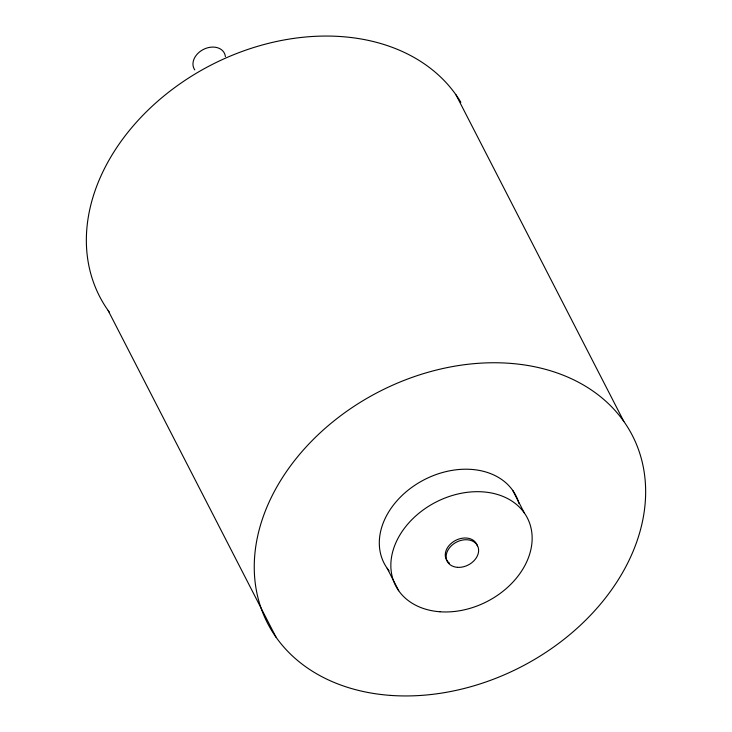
<?xml version="1.0" encoding="UTF-8"?>
<svg xmlns="http://www.w3.org/2000/svg" width="732" height="732" viewBox="0 0 732 732"><rect width="100%" height="100%" fill="white"/><g stroke="black" fill="none" stroke-linecap="round" stroke-linejoin="round"><path stroke-width="1.1" d="M455.954 94.776L623.856 421.476M512.729 490.403L524.277 512.876M387.173 568.288L398.72 590.761M108.144 310.524L276.046 637.224M449.485 563.201A17.037 12.856 -27.2 0 1 454.05 541.277A17.037 12.856 -27.2 0 1 477.374 545.898M389.076 570.786A74.06 55.897 -27.2 0 1 424.176 479.753A74.06 55.897 -27.2 0 1 518.979 503.598M194.767 69.869A17.037 12.856 -27.2 0 1 204.713 48.824A17.037 12.856 -27.2 0 1 225.401 56.666M109.425 312.29A205.143 154.827 -27.2 0 1 196.13 73.356A205.143 154.827 -27.2 0 1 460.858 102.306M440.014 611.769A74.06 55.897 -27.2 0 0 530.526 526.07A74.06 55.897 -27.2 0 0 413.946 517.625A74.06 55.897 -27.2 0 0 440.014 611.769M457.445 567.337A17.037 12.856 -27.2 0 0 478.261 547.628A17.037 12.856 -27.2 0 0 451.452 545.688A17.037 12.856 -27.2 0 0 457.445 567.337M390.449 695.4A205.143 154.827 -27.2 0 0 641.159 458.012A205.143 154.827 -27.2 0 0 318.237 434.634A205.143 154.827 -27.2 0 0 390.449 695.4"/></g></svg>
